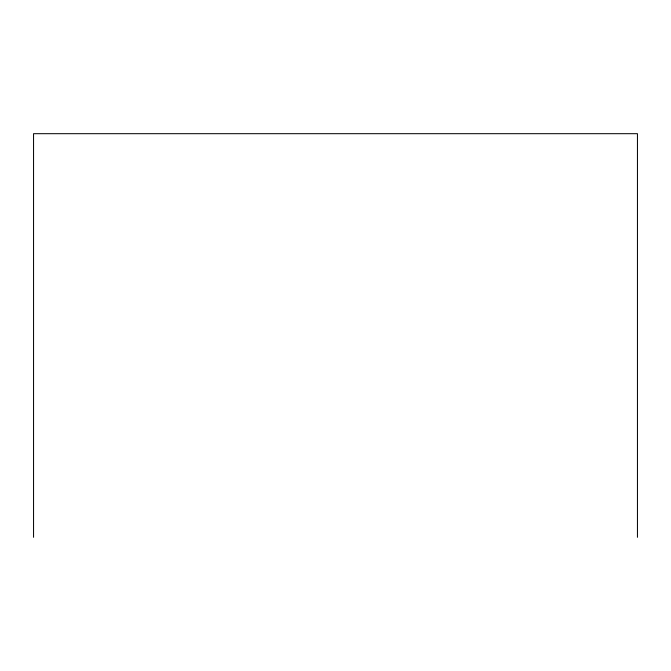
<?xml version="1.0" encoding="UTF-8"?>
<svg xmlns="http://www.w3.org/2000/svg" width="671" height="671" viewBox="0 0 671 671"><rect width="100%" height="100%" fill="white"/><g stroke="black" fill="none" stroke-linecap="round" stroke-linejoin="round"><path stroke-width="1.01" d="M637.45 537.312L637.45 133.688L33.55 133.688L33.55 537.312"/></g></svg>
